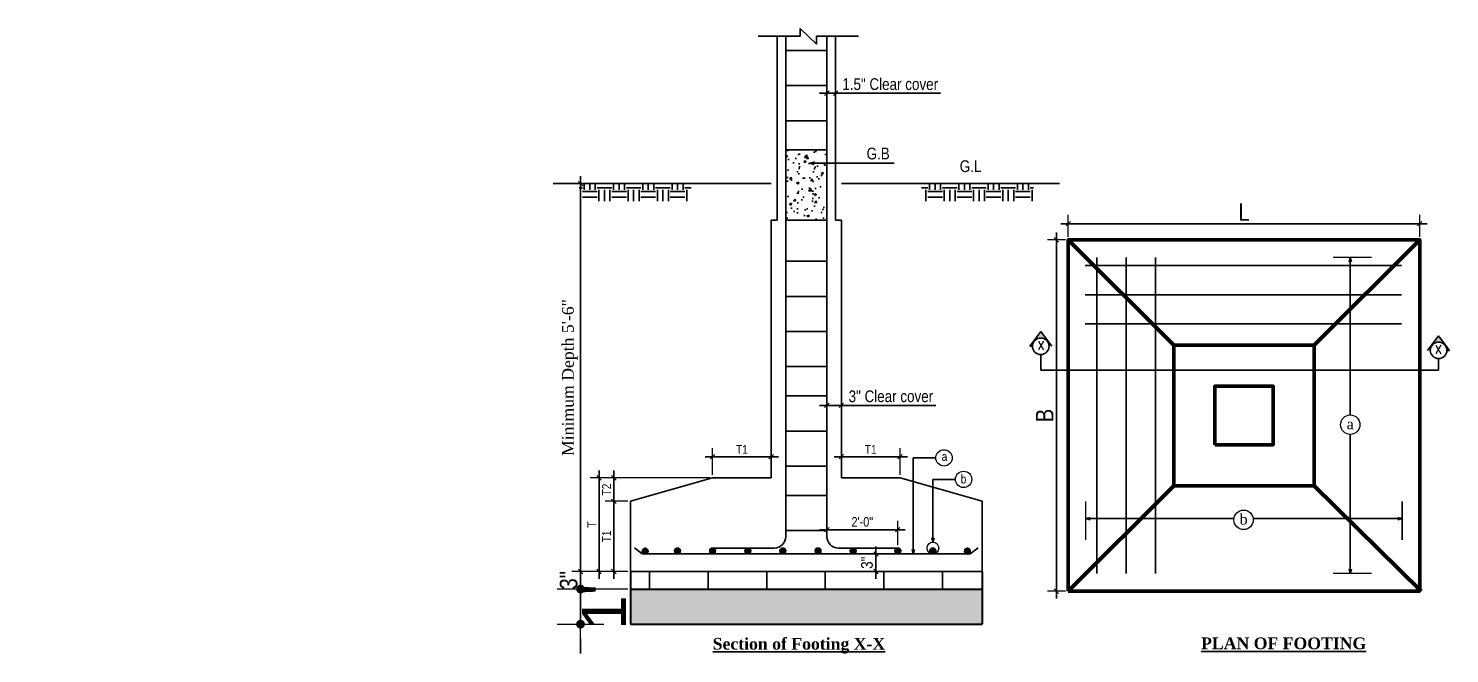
# Model space of a CAD drawing. Header units: inches. Extents: x -4010 to 65129, y -40138 to -1318.
# Drawn here: x 28349.7 to 28592.3, y -14327.7 to -14220.9 of the extents above; entities that cross this region are included whole.
import ezdxf

# ---------------------------------------------------------------- set-up
doc = ezdxf.new("R2010")
doc.units = ezdxf.units.IN
doc.header["$MEASUREMENT"] = 0
doc.header["$PDMODE"] = 99
for name, color, linetype, lineweight in [('Column', 2, 'Continuous', 50), ('DIM', 7, 'Continuous', 15), ('Footing', 250, 'Continuous', 30), ('RAILING', 2, 'Continuous', 13)]:
    doc.layers.add(name, color=color, linetype=linetype, lineweight=lineweight)
for name, color, linetype in [('con_out1', 2, 'Continuous'), ('Hatch', 3, 'Continuous'), ('Rod', 1, 'Continuous'), ('Tax', 250, 'Continuous'), ('TEX', 7, 'Continuous')]:
    doc.layers.add(name, color=color, linetype=linetype)
doc.styles.add('ARIAL', font='arial.ttf')
doc.styles.add('SECTION', font='romand.shx', dxfattribs={"height": 100})
doc.styles.get("Standard").update_dxf_attribs({"font": 'ARIALN.TTF'})
doc.dimstyles.new('3-8', dxfattribs={"dimscale": 1.25, "dimtxt": 6, "dimasz": 2, "dimexe": 0.18, "dimexo": 6, "dimgap": 0, "dimtad": 0, "dimdec": 0, "dimzin": 3, "dimdsep": 46, "dimlunit": 3, "dimtxsty": 'ARIAL', "dimblk": 'DD', "dimcen": 1, "dimse1": 1, "dimse2": 1, "dimclrd": 256, "dimclrt": 256, "dimadec": 0, "dimazin": 0, "dimtfac": 0.5, "dimtdec": 0, "dimtmove": 2, "dimatfit": 0, "dimfxl": 0.18, "dimtvp": 0.75, "dimfrac": 1, "dimtolj": 1, "dimtzin": 0, "dimarcsym": 0})
doc.dimstyles.new('_20', dxfattribs={"dimscale": 0.25, "dimtxt": 7, "dimasz": 5, "dimexe": 6, "dimexo": 2, "dimgap": 2, "dimtad": 1, "dimdec": 1, "dimzin": 3, "dimdsep": 46, "dimlunit": 4, "dimtxsty": 'Standard', "dimblk": 'OBLIQUE', "dimcen": 0, "dimdle": 5, "dimclrt": 7, "dimazin": 0, "dimtfac": 0.0375, "dimtdec": 1, "dimtofl": 0, "dimtmove": 0, "dimatfit": 3, "dimldrblk": 'OPEN30', "dimfxl": 6, "dimtvp": 0.8, "dimtolj": 1, "dimtzin": 0, "dimlwe": -1, "dimarcsym": 0})

# ---------------------------------------------------------------- blocks, each defined once
blk = doc.blocks.new('_Oblique')
at = {"color": 0, "linetype": 'ByBlock', "lineweight": -2}
blk.add_line((-0.5, -0.5), (0.5, 0.5), dxfattribs=at)
blk = doc.blocks.new('_Open30')
at = {"color": 0, "linetype": 'ByBlock', "lineweight": -2}
for p, q in [((-1, 0.27), (0, 0)), ((0, 0), (-1, -0.27)), ((0, 0), (-1, 0))]:
    blk.add_line(p, q, dxfattribs=at)
blk = doc.blocks.new('*D354')
at = {"layer": 'Defpoints', "color": 0}
for p in [(28488.48, -14285.31), (28488.48, -14286.38), (28485.98, -14289.69)]:
    blk.add_point(p, dxfattribs=at)
at = {"layer": 'DIM', "color": 0}
for p, q in [((28485.98, -14289.19), (28485.98, -14283.81)), ((28488.48, -14285.88), (28488.48, -14283.81))]:
    blk.add_line(p, q, dxfattribs=at)
at = {"layer": 'DIM', "color": 0, "lineweight": -2}
for p, q in [((28484.73, -14285.31), (28488.48, -14285.31)), ((28488.48, -14285.31), (28504.61, -14285.31))]:
    blk.add_line(p, q, dxfattribs=at)
at = {"layer": 'DIM', "color": 0, "lineweight": -2, "xscale": 0.75, "yscale": 0.75, "zscale": 0.75, "rotation": 180}
blk.add_blockref('_Oblique', (28485.98, -14285.31), dxfattribs=at)
at = {"layer": 'DIM', "color": 0, "lineweight": -2, "xscale": 0.75, "yscale": 0.75, "zscale": 0.75}
blk.add_blockref('_Oblique', (28488.48, -14285.31), dxfattribs=at)
at = {"layer": 'DIM', "color": 7, "insert": (28496.92, -14283.77), "char_height": 3, "attachment_point": 5}
blk.add_mtext('\\A1;{\\H0.6667x;\\C7;3" Clear cover}', dxfattribs=at)
blk = doc.blocks.new('*D352')
at = {"layer": 'Defpoints', "color": 0}
for p in [(28485.98, -14233.06), (28487.48, -14231.99), (28487.48, -14233.37)]:
    blk.add_point(p, dxfattribs=at)
at = {"layer": 'DIM', "color": 0}
for p, q in [((28485.98, -14232.56), (28485.98, -14230.49)), ((28487.48, -14232.87), (28487.48, -14230.49))]:
    blk.add_line(p, q, dxfattribs=at)
at = {"layer": 'DIM', "color": 0, "lineweight": -2}
for p, q in [((28484.73, -14231.99), (28487.48, -14231.99)), ((28487.48, -14231.99), (28505.37, -14231.99))]:
    blk.add_line(p, q, dxfattribs=at)
at = {"layer": 'DIM', "color": 0, "lineweight": -2, "xscale": 0.75, "yscale": 0.75, "zscale": 0.75, "rotation": 180}
blk.add_blockref('_Oblique', (28485.98, -14231.99), dxfattribs=at)
at = {"layer": 'DIM', "color": 0, "lineweight": -2, "xscale": 0.75, "yscale": 0.75, "zscale": 0.75}
blk.add_blockref('_Oblique', (28487.48, -14231.99), dxfattribs=at)
at = {"layer": 'DIM', "color": 7, "insert": (28496.8, -14230.46), "char_height": 3, "attachment_point": 5}
blk.add_mtext('\\A1;{\\H0.6667x;\\C7;1.5" Clear cover}', dxfattribs=at)
blk = doc.blocks.new('*D355')
at = {"layer": 'Defpoints', "color": 0}
for p in [(28443.94, -14247.44), (28470.16, -14247.44), (28452.48, -14313.68)]:
    blk.add_point(p, dxfattribs=at)
at = {"layer": 'DIM', "color": 0}
for p, q in [((28469.66, -14247.44), (28442.44, -14247.44)), ((28451.98, -14313.68), (28442.44, -14313.68))]:
    blk.add_line(p, q, dxfattribs=at)
at = {"layer": 'DIM', "color": 0, "lineweight": -2}
blk.add_line((28443.94, -14314.93), (28443.94, -14246.19), dxfattribs=at)
at = {"layer": 'DIM', "color": 0, "lineweight": -2, "xscale": 0.75, "yscale": 0.75, "zscale": 0.75}
for p, rotation in [((28443.94, -14247.44), 90), ((28443.94, -14313.68), 270)]:
    blk.add_blockref('_Oblique', p, dxfattribs=dict(at, rotation=rotation))
at = {"layer": 'DIM', "color": 7, "insert": (28442.1, -14280.56), "char_height": 3, "attachment_point": 5, "rotation": 90}
blk.add_mtext('\\A1;{\\fTimes New Roman|b0|i0|c0|p18;\\H0.6667x;\\C256;Minimum Depth 5\'-6"}', dxfattribs=at)
blk = doc.blocks.new('*D356')
at = {"layer": 'Defpoints', "color": 0}
for p in [(28492.98, -14310.68), (28493.04, -14313.68), (28494.37, -14313.68)]:
    blk.add_point(p, dxfattribs=at)
at = {"layer": 'DIM', "color": 0}
for p, q in [((28493.48, -14310.68), (28495.87, -14310.68)), ((28493.54, -14313.68), (28495.87, -14313.68))]:
    blk.add_line(p, q, dxfattribs=at)
at = {"layer": 'DIM', "color": 0, "lineweight": -2}
blk.add_line((28494.37, -14309.43), (28494.37, -14314.93), dxfattribs=at)
at = {"layer": 'DIM', "color": 0, "lineweight": -2, "xscale": 0.75, "yscale": 0.75, "zscale": 0.75}
for p, rotation in [((28494.37, -14310.68), 90), ((28494.37, -14313.68), 270)]:
    blk.add_blockref('_Oblique', p, dxfattribs=dict(at, rotation=rotation))
at = {"layer": 'DIM', "color": 7, "insert": (28492.84, -14312.18), "char_height": 3, "attachment_point": 5, "rotation": 90}
blk.add_mtext('\\A1;{\\H0.6667x;\\C7;3"}', dxfattribs=at)
blk = doc.blocks.new('*D357')
at = {"layer": 'Defpoints', "color": 0}
for p in [(28466.48, -14294.09), (28466.48, -14297.68), (28476.48, -14297.68)]:
    blk.add_point(p, dxfattribs=at)
at = {"layer": 'DIM', "color": 0}
for p, q in [((28466.48, -14297.18), (28466.48, -14292.59)), ((28476.48, -14297.18), (28476.48, -14292.59))]:
    blk.add_line(p, q, dxfattribs=at)
at = {"layer": 'DIM', "color": 0, "lineweight": -2}
blk.add_line((28477.73, -14294.09), (28465.23, -14294.09), dxfattribs=at)
at = {"layer": 'DIM', "color": 0, "lineweight": -2, "xscale": 0.75, "yscale": 0.75, "zscale": 0.75, "rotation": 180}
blk.add_blockref('_Oblique', (28466.48, -14294.09), dxfattribs=at)
at = {"layer": 'DIM', "color": 0, "lineweight": -2, "xscale": 0.75, "yscale": 0.75, "zscale": 0.75}
blk.add_blockref('_Oblique', (28476.48, -14294.09), dxfattribs=at)
at = {"layer": 'DIM', "color": 7, "insert": (28471.48, -14292.83), "char_height": 3, "attachment_point": 5}
blk.add_mtext('\\A1;{\\H0.5x;\\C7;T1}', dxfattribs=at)
blk = doc.blocks.new('*D358')
at = {"layer": 'Defpoints', "color": 0}
for p in [(28498.48, -14294.09), (28488.48, -14297.68), (28498.48, -14297.68)]:
    blk.add_point(p, dxfattribs=at)
at = {"layer": 'DIM', "color": 0}
for p, q in [((28488.48, -14297.18), (28488.48, -14292.59)), ((28498.48, -14297.18), (28498.48, -14292.59))]:
    blk.add_line(p, q, dxfattribs=at)
at = {"layer": 'DIM', "color": 0, "lineweight": -2}
blk.add_line((28487.23, -14294.09), (28499.73, -14294.09), dxfattribs=at)
at = {"layer": 'DIM', "color": 0, "lineweight": -2, "xscale": 0.75, "yscale": 0.75, "zscale": 0.75, "rotation": 180}
blk.add_blockref('_Oblique', (28488.48, -14294.09), dxfattribs=at)
at = {"layer": 'DIM', "color": 0, "lineweight": -2, "xscale": 0.75, "yscale": 0.75, "zscale": 0.75}
blk.add_blockref('_Oblique', (28498.48, -14294.09), dxfattribs=at)
at = {"layer": 'DIM', "color": 7, "insert": (28493.48, -14292.83), "char_height": 3, "attachment_point": 5}
blk.add_mtext('\\A1;{\\H0.5x;\\C7;T1}', dxfattribs=at)
blk = doc.blocks.new('*D359')
at = {"layer": 'Defpoints', "color": 0}
for p in [(28449.62, -14301.68), (28452.48, -14301.68), (28452.23, -14313.68)]:
    blk.add_point(p, dxfattribs=at)
at = {"layer": 'DIM', "color": 0, "lineweight": -2}
blk.add_line((28449.62, -14314.93), (28449.62, -14300.43), dxfattribs=at)
at = {"layer": 'DIM', "color": 0}
for p, q in [((28451.98, -14301.68), (28448.12, -14301.68)), ((28451.73, -14313.68), (28448.12, -14313.68))]:
    blk.add_line(p, q, dxfattribs=at)
at = {"layer": 'DIM', "color": 0, "lineweight": -2, "xscale": 0.75, "yscale": 0.75, "zscale": 0.75}
for p, rotation in [((28449.62, -14301.68), 90), ((28449.62, -14313.68), 270)]:
    blk.add_blockref('_Oblique', p, dxfattribs=dict(at, rotation=rotation))
at = {"layer": 'DIM', "color": 7, "insert": (28448.37, -14307.68), "char_height": 3, "attachment_point": 5, "rotation": 90}
blk.add_mtext('\\A1;{\\H0.5x;\\C7;T1}', dxfattribs=at)
blk = doc.blocks.new('*D360')
at = {"layer": 'Defpoints', "color": 0}
for p in [(28466.48, -14297.68), (28449.62, -14301.68), (28452.48, -14301.68)]:
    blk.add_point(p, dxfattribs=at)
at = {"layer": 'DIM', "color": 0}
for p, q in [((28465.98, -14297.68), (28448.12, -14297.68)), ((28451.98, -14301.68), (28448.12, -14301.68))]:
    blk.add_line(p, q, dxfattribs=at)
at = {"layer": 'DIM', "color": 0, "lineweight": -2}
blk.add_line((28449.62, -14296.43), (28449.62, -14302.93), dxfattribs=at)
at = {"layer": 'DIM', "color": 0, "lineweight": -2, "xscale": 0.75, "yscale": 0.75, "zscale": 0.75}
for p, rotation in [((28449.62, -14297.68), 90), ((28449.62, -14301.68), 270)]:
    blk.add_blockref('_Oblique', p, dxfattribs=dict(at, rotation=rotation))
at = {"layer": 'DIM', "color": 7, "insert": (28448.37, -14299.68), "char_height": 3, "attachment_point": 5, "rotation": 90}
blk.add_mtext('\\A1;{\\H0.5x;\\C7;T2}', dxfattribs=at)
blk = doc.blocks.new('*D361')
at = {"layer": 'Defpoints', "color": 0}
for p in [(28447.09, -14297.68), (28466.48, -14297.68), (28452.48, -14313.68)]:
    blk.add_point(p, dxfattribs=at)
at = {"layer": 'DIM', "color": 0}
for p, q in [((28465.98, -14297.68), (28445.59, -14297.68)), ((28451.98, -14313.68), (28445.59, -14313.68))]:
    blk.add_line(p, q, dxfattribs=at)
at = {"layer": 'DIM', "color": 0, "lineweight": -2}
blk.add_line((28447.09, -14314.93), (28447.09, -14296.43), dxfattribs=at)
at = {"layer": 'DIM', "color": 0, "lineweight": -2, "xscale": 0.75, "yscale": 0.75, "zscale": 0.75}
for p, rotation in [((28447.09, -14297.68), 90), ((28447.09, -14313.68), 270)]:
    blk.add_blockref('_Oblique', p, dxfattribs=dict(at, rotation=rotation))
at = {"layer": 'DIM', "color": 7, "insert": (28445.84, -14305.68), "char_height": 3, "attachment_point": 5, "rotation": 90}
blk.add_mtext('\\A1;{\\H0.5x;\\C7;T}', dxfattribs=at)
blk = doc.blocks.new('*D362')
at = {"layer": 'Defpoints', "color": 0}
for p in [(28485.98, -14306.54), (28485.98, -14306.69), (28498.09, -14309.68)]:
    blk.add_point(p, dxfattribs=at)
at = {"layer": 'DIM', "color": 0}
for p, q in [((28485.98, -14306.19), (28485.98, -14305.04)), ((28498.09, -14309.18), (28498.09, -14305.04))]:
    blk.add_line(p, q, dxfattribs=at)
at = {"layer": 'DIM', "color": 0, "lineweight": -2}
blk.add_line((28499.34, -14306.54), (28484.73, -14306.54), dxfattribs=at)
at = {"layer": 'DIM', "color": 0, "lineweight": -2, "xscale": 0.75, "yscale": 0.75, "zscale": 0.75, "rotation": 180}
blk.add_blockref('_Oblique', (28485.98, -14306.54), dxfattribs=at)
at = {"layer": 'DIM', "color": 0, "lineweight": -2, "xscale": 0.75, "yscale": 0.75, "zscale": 0.75}
blk.add_blockref('_Oblique', (28498.09, -14306.54), dxfattribs=at)
at = {"layer": 'DIM', "color": 7, "insert": (28492.04, -14305.21), "char_height": 3, "attachment_point": 5}
blk.add_mtext('\\A1;{\\H0.54x;\\C7;2\'-0"}', dxfattribs=at)
blk = doc.blocks.new('*D353')
at = {"layer": 'Defpoints', "color": 0}
for p in [(28443.94, -14313.68), (28452.23, -14313.68), (28452.48, -14316.68)]:
    blk.add_point(p, dxfattribs=at)
at = {"layer": 'DIM', "color": 0, "lineweight": -2}
blk.add_line((28443.94, -14317.93), (28443.94, -14312.43), dxfattribs=at)
at = {"layer": 'DIM', "color": 0}
for p, q in [((28451.73, -14313.68), (28442.44, -14313.68)), ((28451.98, -14316.68), (28442.44, -14316.68))]:
    blk.add_line(p, q, dxfattribs=at)
at = {"layer": 'DIM', "color": 0, "lineweight": -2, "xscale": 0.75, "yscale": 0.75, "zscale": 0.75}
for p, rotation in [((28443.94, -14313.68), 90), ((28443.94, -14316.68), 270)]:
    blk.add_blockref('_Oblique', p, dxfattribs=dict(at, rotation=rotation))
at = {"layer": 'DIM', "color": 7, "insert": (28441.91, -14315.18), "char_height": 3, "attachment_point": 5, "rotation": 90}
blk.add_mtext('\\A1;{\\C7;3"}', dxfattribs=at)
blk = doc.blocks.new('*D363')
at = {"layer": 'Defpoints', "color": 0}
for p in [(28527.21, -14254.29), (28527.21, -14257.04), (28587.21, -14257.04)]:
    blk.add_point(p, dxfattribs=at)
at = {"layer": 'DIM', "color": 0, "lineweight": -2}
blk.add_line((28588.46, -14254.29), (28525.96, -14254.29), dxfattribs=at)
at = {"layer": 'DIM', "color": 0}
for p, q in [((28527.21, -14256.54), (28527.21, -14252.79)), ((28587.21, -14256.54), (28587.21, -14252.79))]:
    blk.add_line(p, q, dxfattribs=at)
at = {"layer": 'DIM', "color": 0, "lineweight": -2, "xscale": 0.75, "yscale": 0.75, "zscale": 0.75, "rotation": 180}
blk.add_blockref('_Oblique', (28527.21, -14254.29), dxfattribs=at)
at = {"layer": 'DIM', "color": 0, "lineweight": -2, "xscale": 0.75, "yscale": 0.75, "zscale": 0.75}
blk.add_blockref('_Oblique', (28587.21, -14254.29), dxfattribs=at)
at = {"layer": 'DIM', "color": 7, "insert": (28557.21, -14252.29), "char_height": 3, "attachment_point": 5}
blk.add_mtext('\\A1;{\\C7;L}', dxfattribs=at)
blk = doc.blocks.new('*D364')
at = {"layer": 'Defpoints', "color": 0}
for p in [(28525.17, -14257.04), (28527.21, -14257.04), (28527.21, -14317.04)]:
    blk.add_point(p, dxfattribs=at)
at = {"layer": 'DIM', "color": 0}
for p, q in [((28526.71, -14257.04), (28523.67, -14257.04)), ((28526.71, -14317.04), (28523.67, -14317.04))]:
    blk.add_line(p, q, dxfattribs=at)
at = {"layer": 'DIM', "color": 0, "lineweight": -2}
blk.add_line((28525.17, -14318.29), (28525.17, -14255.79), dxfattribs=at)
at = {"layer": 'DIM', "color": 0, "lineweight": -2, "xscale": 0.75, "yscale": 0.75, "zscale": 0.75}
for p, rotation in [((28525.17, -14257.04), 90), ((28525.17, -14317.04), 270)]:
    blk.add_blockref('_Oblique', p, dxfattribs=dict(at, rotation=rotation))
at = {"layer": 'DIM', "color": 7, "insert": (28523.17, -14287.04), "char_height": 3, "attachment_point": 5, "rotation": 90}
blk.add_mtext('\\A1;{\\C7;B}', dxfattribs=at)
blk = doc.blocks.new('DD')
for p, q in [((0, 1.6), (0, -1.6)), ((-1.6, 0), (1.6, 0))]:
    blk.add_line(p, q)
at = {"const_width": 0.3}
blk.add_lwpolyline([(-0.15, 0, 1), (0.15, 0, 1)], format="xyb", close=True, dxfattribs=at)
blk = doc.blocks.new('*D365')
at = {"layer": 'Defpoints', "color": 0}
for p in [(28451.98, -14316.68), (-1066.06, -14322.68), (28443.93, -14322.68)]:
    blk.add_point(p, dxfattribs=at)
at = {"layer": 'RAILING', "lineweight": -2}
for p, q in [((28443.93, -14314.18), (28443.93, -14311.68)), ((28443.93, -14316.68), (28443.93, -14322.68)), ((28443.93, -14325.18), (28443.93, -14327.68))]:
    blk.add_line(p, q, dxfattribs=at)
at = {"layer": 'RAILING', "lineweight": -2, "xscale": 2.5, "yscale": 2.5, "zscale": 2.5}
for p, rotation in [((28443.93, -14316.68), 270), ((28443.93, -14322.68), 90)]:
    blk.add_blockref('DD', p, dxfattribs=dict(at, rotation=rotation))
at = {"layer": 'RAILING', "insert": (28447.92, -14319.68), "char_height": 7.5, "attachment_point": 5, "rotation": 90, "style": 'ARIAL'}
blk.add_mtext("\\A1;1'", dxfattribs=at)

msp = doc.modelspace()

# ---------------------------------------------------------------- hatches: boundary and pattern name
at = {"layer": 'Hatch'}
h = msp.add_hatch(dxfattribs=at)
h.set_pattern_fill('AR-CONC', color=256, scale=0.5, style=0)
h.set_pattern_definition([(50, (28400.7128, -14354.42), (3.5863, -0.31376), [0.375, -4.125]), (355, (28400.713, -14354.42), (-0.69376, 3.76096), [0.3, -3.3]), (100.4514, (28401.0117, -14354.4462), (2.89255, 3.4472), [0.3187, -3.50571]), (46.1842, (28400.713, -14353.42), (5.3362, -0.8276), [0.5625, -6.1875]), (96.6356, (28401.1575, -14353.489), (4.67331, 4.87059), [0.47805, -5.25856]), (351.184, (28400.713, -14353.42), (4.6733, 4.8706), [0.45, -4.95]), (21, (28401.2128, -14353.67), (2.984535, -2.013094), [0.375, -4.125]), (326, (28401.213, -14353.67), (1.21658, 3.62575), [0.3, -3.3]), (71.4514, (28401.4616, -14353.838), (4.20111, 1.61265), [0.3187, -3.50571]), (37.5, (28400.7128, -14354.4201), (0.060799, 1.664469), [0, -3.26, 0, -3.35, 0, -3.3125]), (7.5, (28400.7128, -14354.4201), (1.315348, 1.972059), [0, -1.91, 0, -3.185, 0, -1.2625]), (327.5, (28399.5978, -14354.4201), (2.669112, -0.112774), [0, -1.25, 0, -3.9, 0, -5.175]), (317.5, (28399.0978, -14354.42), (2.91593, 0.500525), [0, -1.625, 0, -2.59, 0, -3.675])])
h.paths.add_polyline_path([(28478.982, -14253.673), (28485.982, -14253.673), (28485.982, -14241.673), (28478.982, -14241.673)])
h = msp.add_hatch(dxfattribs=at)
h.set_pattern_fill('EARTH', color=256, scale=10, style=0)
h.set_pattern_definition([(180, (28564.2508, -14348.1815), (-2.5, 2.5), [2.5, -2.5]), (180, (28564.2508, -14347.244), (-2.5, 2.5), [2.5, -2.5]), (180, (28564.2508, -14346.3065), (-2.5, 2.5), [2.5, -2.5]), (90, (28563.9383, -14345.994), (2.5, 2.5), [2.5, -2.5]), (90, (28563.0008, -14345.994), (2.5, 2.5), [2.5, -2.5]), (90, (28562.0633, -14345.994), (2.5, 2.5), [2.5, -2.5])])
h.paths.add_polyline_path([(28443.712, -14247.438), (28462.814, -14247.438), (28462.814, -14250.438), (28443.712, -14250.438)])
h = msp.add_hatch(dxfattribs=at)
h.set_pattern_fill('EARTH', color=256, scale=10, style=0)
h.set_pattern_definition([(0, (28400.7128, -14348.1815), (2.5, 2.5), [2.5, -2.5]), (0, (28400.7128, -14347.244), (2.5, 2.5), [2.5, -2.5]), (0, (28400.7128, -14346.3065), (2.5, 2.5), [2.5, -2.5]), (90, (28401.0253, -14345.994), (-2.5, 2.5), [2.5, -2.5]), (90, (28401.9628, -14345.994), (-2.5, 2.5), [2.5, -2.5]), (90, (28402.9003, -14345.994), (-2.5, 2.5), [2.5, -2.5])])
h.paths.add_polyline_path([(28521.251, -14247.438), (28502.149, -14247.438), (28502.149, -14250.438), (28521.251, -14250.438)])
h = msp.add_hatch(dxfattribs=at)
h.set_pattern_fill('BRICK', color=256, scale=20, style=0)
h.set_pattern_definition([(0, (28400.713, -14352.42), (0, 5), []), (90, (28400.713, -14352.42), (-10, 6e-16), [5, -5]), (90, (28405.713, -14352.42), (-10, 6e-16), [-5, 5])])
h.paths.add_polyline_path([(28512.482, -14316.676), (28512.482, -14313.676), (28452.482, -14313.676), (28452.482, -14316.676)])
h = msp.add_hatch(dxfattribs=at)
h.set_pattern_fill('AR-SAND', color=256, scale=0.5, style=0)
h.set_pattern_definition([(37.5, (28400.71284, -14352.4201), (-0.0314967, 0.963412), [0, -0.76, 0, -0.85, 0, -0.8125]), (7.5, (28400.7128, -14352.4201), (0.884888, 1.411073), [0, -0.41, 0, -0.685, 0, -0.2625]), (327.5, (28400.0978, -14352.4201), (1.557071, 0.0028295), [0, -0.25, 0, -0.9, 0, -1.175]), (317.5, (28400.0978, -14352.4201), (1.503063, 0.438838), [0, -0.125, 0, -0.59, 0, -0.675])])
h.paths.add_polyline_path([(28452.482, -14316.676), (28452.482, -14322.676), (28512.482, -14322.676), (28512.482, -14316.676)])
at = {"layer": 'Rod'}
for points in [[(28455.482, -14310.191, 1), (28454.482, -14310.191, 1)], [(28460.982, -14310.176, 1), (28459.982, -14310.176, 1)], [(28466.982, -14310.176, 1), (28465.982, -14310.176, 1)], [(28472.982, -14310.176, 1), (28471.982, -14310.176, 1)], [(28478.982, -14310.176, 1), (28477.982, -14310.176, 1)], [(28484.982, -14310.176, 1), (28483.982, -14310.176, 1)], [(28490.982, -14310.176, 1), (28489.982, -14310.176, 1)], [(28498.594, -14310.176, 1), (28497.594, -14310.176, 1)], [(28504.594, -14310.176, 1), (28503.594, -14310.176, 1)], [(28510.482, -14310.191, 1), (28509.482, -14310.191, 1)]]:
    msp.add_hatch(color=256, dxfattribs=at).paths.add_polyline_path(points)
at = {"layer": 'TEX'}
for points in [[(28520.629, -14275.217), (28521.091, -14275.217, -1), (28523.916, -14275.217), (28524.379, -14275.217), (28522.504, -14272.717)], [(28590.432, -14273.412), (28588.557, -14275.912), (28589.019, -14275.912, -1), (28591.844, -14275.912), (28592.307, -14275.912)]]:
    msp.add_hatch(color=256, dxfattribs=at).paths.add_polyline_path(points)

# ---------------------------------------------------------------- linework, layer by layer
at = {"layer": 'Column'}
for p, q in [((28545.205, -14275.036), (28527.205, -14257.036)), ((28569.205, -14275.036), (28587.205, -14257.036)), ((28545.205, -14299.036), (28527.205, -14317.036)), ((28569.205, -14299.036), (28587.455, -14317.036))]:
    msp.add_line(p, q, dxfattribs=at)
for points in [[(28527.205, -14317.036), (28587.205, -14317.036), (28587.205, -14257.036), (28527.205, -14257.036)], [(28545.205, -14299.036), (28569.205, -14299.036), (28569.205, -14275.036), (28545.205, -14275.036)], [(28552.205, -14292.036), (28562.205, -14292.036), (28562.205, -14282.036), (28552.205, -14282.036)]]:
    msp.add_lwpolyline(points, close=True, dxfattribs=at)
at = {"layer": 'con_out1'}
for p, q in [((28481.412, -14220.934), (28481.412, -14222.278)), ((28481.412, -14220.934), (28484.226, -14223.622)), ((28474.251, -14222.278), (28481.412, -14222.278)), ((28477.482, -14253.676), (28477.482, -14222.278)), ((28484.226, -14222.278), (28491.388, -14222.278)), ((28484.226, -14222.278), (28484.226, -14223.622)), ((28487.482, -14253.676), (28487.482, -14222.278)), ((28485.982, -14241.673), (28478.982, -14241.673)), ((28476.482, -14297.676), (28476.482, -14253.676)), ((28476.482, -14253.676), (28477.482, -14253.676)), ((28485.982, -14253.673), (28478.982, -14253.673)), ((28487.482, -14253.676), (28488.482, -14253.676)), ((28488.482, -14297.676), (28488.482, -14253.676)), ((28452.482, -14301.676), (28466.482, -14297.676)), ((28466.482, -14297.676), (28476.482, -14297.676)), ((28488.482, -14297.676), (28498.482, -14297.676)), ((28498.482, -14297.676), (28512.482, -14301.676)), ((28452.482, -14313.676), (28452.482, -14301.676)), ((28512.482, -14313.676), (28512.482, -14301.676)), ((28452.482, -14313.676), (28512.482, -14313.676))]:
    msp.add_line(p, q, dxfattribs=at)
at = {"layer": 'DIM'}
for p, q in [((28578.955, -14260.036), (28572.405, -14260.036)), ((28504.094, -14297.947), (28507.944, -14297.947)), ((28530.205, -14308.25), (28530.205, -14301.701)), ((28578.955, -14314.036), (28572.405, -14314.036))]:
    msp.add_line(p, q, dxfattribs=at)
for centre, radius in [((28575.354, -14288.606), 1.657), ((28505.99, -14294.273), 1.398), ((28509.342, -14297.947), 1.398), ((28557.14, -14304.856), 1.657), ((28504.094, -14309.676), 1)]:
    msp.add_circle(centre, radius, dxfattribs=at)
at = {"layer": 'Footing'}
for p, q in [((28452.482, -14313.676), (28452.482, -14322.676)), ((28512.482, -14313.676), (28512.482, -14322.676)), ((28452.482, -14316.676), (28512.482, -14316.676)), ((28452.482, -14322.676), (28512.482, -14322.676))]:
    msp.add_line(p, q, dxfattribs=at)
at = {"layer": 'Hatch'}
for p, q in [((28476.482, -14247.438), (28439.28, -14247.438)), ((28488.482, -14247.438), (28525.684, -14247.438))]:
    msp.add_line(p, q, dxfattribs=at)
at = {"layer": 'Rod'}
for p, q in [((28478.982, -14307.676), (28478.982, -14222.278)), ((28485.982, -14307.676), (28485.982, -14222.278)), ((28485.982, -14224.69), (28478.982, -14224.69)), ((28485.982, -14230.69), (28478.982, -14230.69)), ((28485.982, -14236.69), (28478.982, -14236.69)), ((28485.982, -14260.69), (28478.982, -14260.69)), ((28530.089, -14261.408), (28584.089, -14261.408)), ((28532.089, -14260.036), (28532.089, -14314.036)), ((28537.089, -14260.036), (28537.089, -14314.036)), ((28542.089, -14260.036), (28542.089, -14314.036)), ((28485.982, -14266.69), (28478.982, -14266.69)), ((28530.089, -14266.408), (28584.089, -14266.408)), ((28530.089, -14271.408), (28584.089, -14271.408)), ((28485.982, -14272.69), (28478.982, -14272.69)), ((28485.982, -14278.69), (28478.982, -14278.69)), ((28485.982, -14278.69), (28478.982, -14278.69)), ((28485.982, -14283.69), (28478.982, -14283.69)), ((28485.982, -14289.69), (28478.982, -14289.69)), ((28485.982, -14295.69), (28478.982, -14295.69)), ((28485.982, -14300.69), (28478.982, -14300.69)), ((28485.982, -14306.69), (28478.982, -14306.69)), ((28454.482, -14310.676), (28453.135, -14309.644)), ((28454.482, -14310.676), (28510.482, -14310.676)), ((28466.482, -14309.676), (28476.982, -14309.676)), ((28487.982, -14309.676), (28498.094, -14309.676)), ((28510.482, -14310.676), (28511.829, -14309.644))]:
    msp.add_line(p, q, dxfattribs=at)
for centre in [(28454.982, -14310.191), (28460.482, -14310.176), (28466.482, -14310.176), (28472.482, -14310.176), (28478.482, -14310.176), (28484.482, -14310.176), (28490.482, -14310.176), (28498.094, -14310.176), (28504.094, -14310.176), (28509.982, -14310.191)]:
    msp.add_circle(centre, 0.5, dxfattribs=at)
for centre, start, end in [((28476.982, -14307.676), 270, 0), ((28487.982, -14307.676), 180, 270)]:
    msp.add_arc(centre, 2, start, end, dxfattribs=at)
at = {"layer": 'Tax'}
for p, q in [((28584.205, -14308.25), (28584.205, -14301.701)), ((28530.205, -14304.636), (28555.498, -14304.636)), ((28584.205, -14304.636), (28558.782, -14304.636))]:
    msp.add_line(p, q, dxfattribs=at)
at = {"layer": 'TEX'}
for p, q in [((28520.629, -14275.217), (28522.504, -14272.717)), ((28522.504, -14272.717), (28524.379, -14275.217)), ((28590.432, -14273.412), (28588.557, -14275.912)), ((28592.307, -14275.912), (28590.432, -14273.412)), ((28520.629, -14275.217), (28521.091, -14275.217)), ((28522.504, -14276.63), (28522.504, -14279.278)), ((28592.307, -14275.912), (28591.844, -14275.912)), ((28590.432, -14277.324), (28590.432, -14279.278)), ((28522.504, -14279.278), (28590.432, -14279.278))]:
    msp.add_line(p, q, dxfattribs=at)
for centre in [(28522.504, -14275.217), (28590.432, -14275.912)]:
    msp.add_circle(centre, 1.413, dxfattribs=at)

# ---------------------------------------------------------------- texts
at = {"layer": 'DIM'}
for s, p in [('a', (28505.586, -14294.795)), ('b', (28508.829, -14298.638))]:
    msp.add_text(s, height=1.519, dxfattribs=at).set_placement(p)
for s, insert, char_height, attachment_point in [('G.B', (28492.773, -14241.3), 2, 1), ('G.L', (28508.675, -14243.46), 2, 1), ('\\A1;{\\fTimes New Roman|b0|i0|c0|p18;a}', (28575.341, -14288.495), 1.8, 5), ('{\\fTimes New Roman|b0|i0|c0|p18;b}', (28557.151, -14304.77), 1.8, 5)]:
    msp.add_mtext(s, dxfattribs=dict(at, insert=insert, char_height=char_height, attachment_point=attachment_point))
at = {"layer": 'TEX', "char_height": 1.5, "style": 'SECTION'}
for insert, attachment_point in [((28521.904, -14274.318), 1), ((28591.031, -14275.013), 3)]:
    msp.add_mtext('X', dxfattribs=dict(at, insert=insert, attachment_point=attachment_point))
at = {"layer": 'TEX', "char_height": 2, "width": 81.96997, "attachment_point": 1}
for s, insert in [('{\\fTimes New Roman|b1|i0|c0|p18;\\LSection of Footing X-X}', (28466.494, -14325.023)), ('\\pt18;{\\fTimes New Roman|b1|i0|c0|p18;\\LPLAN OF FOOTING}', (28549.885, -14324.944))]:
    msp.add_mtext(s, dxfattribs=dict(at, insert=insert))

# ---------------------------------------------------------------- dimensions: what is measured, and where the dimension line sits
at = {"layer": 'DIM'}
for base, p1, p2, text, picture, middle in [((28487.482, -14231.99), (28485.982, -14233.064), (28487.482, -14233.367), '{\\H0.6667x;\\C7;1.5" Clear cover}', '*D352', (28496.8, -14230.455)), ((28527.205, -14254.294), (28587.205, -14257.036), (28527.205, -14257.036), '{\\C7;L}', '*D363', (28557.205, -14252.294)), ((28488.482, -14285.31), (28485.982, -14289.69), (28488.482, -14286.384), '{\\H0.6667x;\\C7;3" Clear cover}', '*D354', (28496.921, -14283.775)), ((28498.482, -14294.085), (28488.482, -14297.676), (28498.482, -14297.676), '{\\H0.5x;\\C7;T1}', '*D358', (28493.482, -14292.832)), ((28485.982, -14306.539), (28498.094, -14309.676), (28485.982, -14306.69), '{\\H0.54x;\\C7;2\'-0"}', '*D362', (28492.038, -14305.212))]:
    dim = msp.add_linear_dim(base=base, p1=p1, p2=p2, text=text, dimstyle='_20', override={"dimtxt": 12, "dimasz": 3}, dxfattribs=at)
    dim.commit()
    dim.dimension.update_dxf_attribs({"geometry": picture, "text_midpoint": middle})
for base, p1, p2, text, picture, middle in [((28443.944, -14247.438), (28452.482, -14313.676), (28470.165, -14247.438), '{\\fTimes New Roman|b0|i0|c0|p18;\\H0.6667x;\\C256;Minimum Depth 5\'-6"}', '*D355', (28443.944, -14280.557)), ((28443.944, -14313.676), (28452.482, -14316.676), (28452.232, -14313.676), '{\\C7;<>}', '*D353', (28443.944, -14315.176))]:
    dim = msp.add_linear_dim(base=base, p1=p1, p2=p2, angle=90, text=text, dimstyle='_20', override={"dimtxt": 12, "dimasz": 3}, dxfattribs=at)
    dim.commit()
    dim.dimension.update_dxf_attribs({"geometry": picture, "text_midpoint": middle, "dimtype": 160})
for base, p1, p2, text, picture, middle in [((28525.171, -14257.036), (28527.205, -14317.036), (28527.205, -14257.036), '{\\C7;B}', '*D364', (28523.171, -14287.036)), ((28447.088, -14297.676), (28452.482, -14313.676), (28466.482, -14297.676), '{\\H0.5x;\\C7;T}', '*D361', (28445.838, -14305.676)), ((28449.622, -14301.676), (28466.482, -14297.676), (28452.482, -14301.676), '{\\H0.5x;\\C7;T2}', '*D360', (28448.369, -14299.676)), ((28449.622, -14301.676), (28452.232, -14313.676), (28452.482, -14301.676), '{\\H0.5x;\\C7;T1}', '*D359', (28448.369, -14307.676)), ((28494.365, -14313.676), (28492.981, -14310.676), (28493.036, -14313.676), '{\\H0.6667x;\\C7;<>}', '*D356', (28492.844, -14312.176))]:
    dim = msp.add_linear_dim(base=base, p1=p1, p2=p2, angle=90, text=text, dimstyle='_20', override={"dimtxt": 12, "dimasz": 3}, dxfattribs=at)
    dim.commit()
    dim.dimension.update_dxf_attribs({"geometry": picture, "text_midpoint": middle})
dim = msp.add_linear_dim(base=(28466.482, -14294.085), p1=(28476.482, -14297.676), p2=(28466.482, -14297.676), text='{\\H0.5x;\\C7;T1}', dimstyle='_20', override={"dimtxt": 12, "dimasz": 3}, dxfattribs=at)
dim.commit()
dim.dimension.update_dxf_attribs({"geometry": '*D357', "text_midpoint": (28471.482, -14294.085), "dimtype": 160})
at = {"layer": 'RAILING'}
dim = msp.add_linear_dim(base=(28443.934, -14322.676), p1=(28451.982, -14316.676), p2=(-1066.063, -14322.676), angle=90, text="1'", dimstyle='3-8', dxfattribs=at)
dim.commit()
dim.dimension.update_dxf_attribs({"geometry": '*D365', "text_midpoint": (28447.924, -14319.676)})

# ---------------------------------------------------------------- leaders
at = {"layer": 'DIM', "annotation_type": 0, "has_hookline": 1, "hookline_direction": 0, "text_width": 4.575}
msp.add_leader([(28483.086, -14243.96), (28492.413, -14243.96)], dimstyle='_20', override={"dimtxt": 12, "dimasz": 3}, dxfattribs=at)
at = {"layer": 'DIM'}
for points in [[(28575.339, -14260.036), (28575.335, -14286.949)], [(28575.34, -14314.036), (28575.34, -14290.263)], [(28500.742, -14310.676), (28500.742, -14294.273), (28504.592, -14294.273)], [(28504.094, -14308.676), (28504.094, -14297.947), (28507.944, -14297.947)], [(28530.205, -14304.636), (28555.498, -14304.636)], [(28584.205, -14304.636), (28558.782, -14304.636)]]:
    msp.add_leader(points, dimstyle='_20', override={"dimtxt": 12, "dimasz": 3}, dxfattribs=at)

doc.saveas('drawing.dxf')
